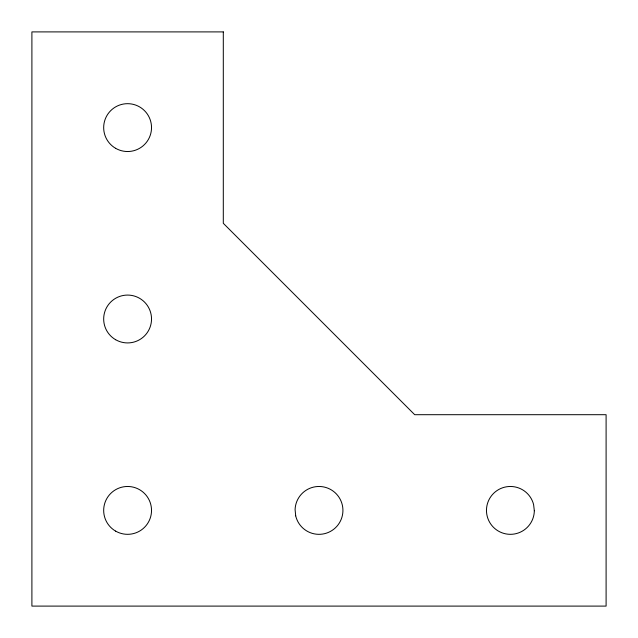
<?xml version="1.0" encoding="UTF-8"?>
<svg xmlns="http://www.w3.org/2000/svg" width="638" height="638" viewBox="0 0 638 638"><rect width="100%" height="100%" fill="white"/><g stroke="black" fill="none" stroke-linecap="round" stroke-linejoin="round"><path stroke-width="0.96" d="M223.3 31.9L31.9 31.9L31.9 606.1L606.1 606.1L606.1 414.7L414.7 414.7L223.3 223.3L223.3 31.9M534.325 510.735L533.591 504.53A23.925 23.925 0 0 0 495.279 491.858A23.925 23.925 0 0 0 499.985 531.94A23.925 23.925 0 0 0 534.325 510.735M295.697 515.839L295.091 509.618A23.925 23.925 0 0 1 329.814 489.059A23.925 23.925 0 0 1 333.778 529.221A23.925 23.925 0 0 1 295.697 515.839M115.638 148.319A23.925 23.925 0 0 0 151.525 127.6A23.925 23.925 0 0 0 115.638 106.881A23.925 23.925 0 0 0 115.638 148.319M115.638 531.119A23.925 23.925 0 0 0 151.525 510.4A23.925 23.925 0 0 0 115.638 489.681A23.925 23.925 0 0 0 115.638 531.119M115.638 339.719A23.925 23.925 0 0 0 151.525 319A23.925 23.925 0 0 0 115.638 298.281A23.925 23.925 0 0 0 115.638 339.719"/></g></svg>
